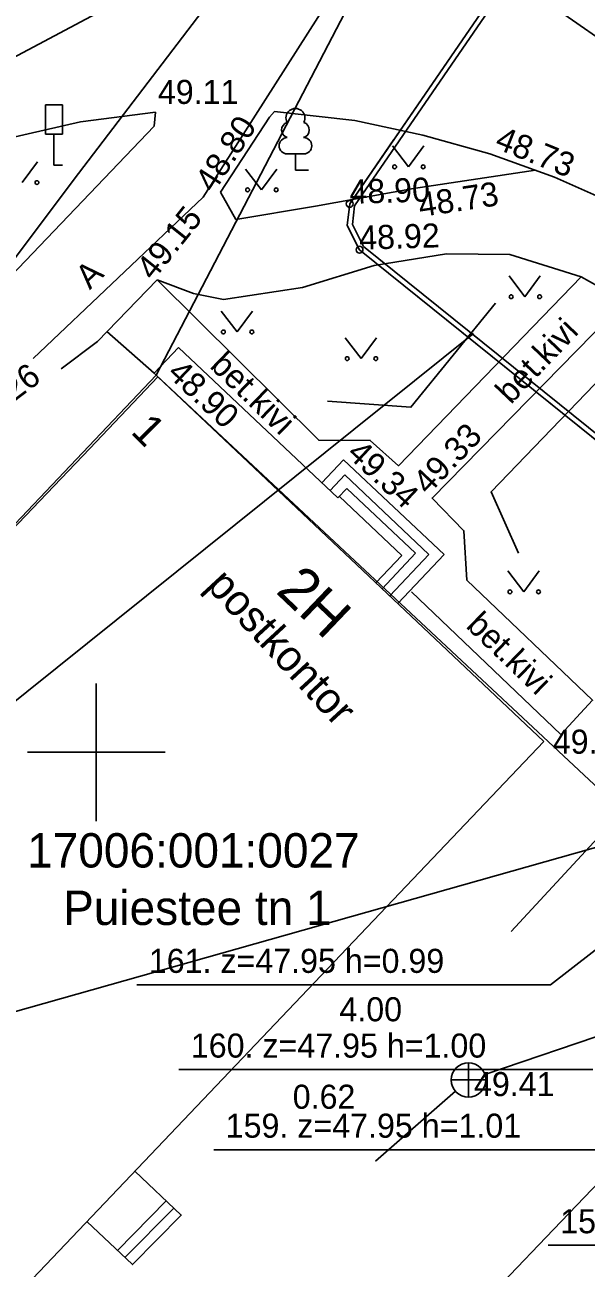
# Model space of a CAD drawing. Extents: x 641344 to 641712, y 6455640 to 6455959.
# Drawn here: x 641397.92 to 641414.24, y 6455885 to 6455921.16 of the extents above; entities that cross this region are included whole.
import ezdxf

# ---------------------------------------------------------------- set-up
doc = ezdxf.new("R2010")
doc.units = 0
for name, color, linetype in [('ABIJOONIS', 7, 'Continuous'), ('HALJASTUS', 7, 'Continuous'), ('HOONE', 7, 'Continuous'), ('HOONEDET', 7, 'Continuous'), ('JOONSIDE', 7, 'Continuous'), ('KKAEV', 7, 'Continuous'), ('KORGUS', 7, 'Continuous'), ('KTRASS', 7, 'Continuous'), ('LIIKLUS', 7, 'Continuous'), ('MPKAABEL', 7, 'Continuous'), ('PIIR', 7, 'Continuous'), ('PUU', 7, 'Continuous'), ('SITRASS', 7, 'Continuous'), ('TEE', 7, 'Continuous'), ('vaba 32', 7, 'Continuous'), ('VORK', 7, 'Continuous'), ('VORMISTUS', 7, 'Continuous'), ('VTRASS', 7, 'Continuous')]:
    doc.layers.add(name, color=color, linetype=linetype)

msp = doc.modelspace()

# ---------------------------------------------------------------- linework, layer by layer
at = {"layer": 'ABIJOONIS'}
for p, q in [((641420.509, 6455898.925), (641413.203, 6455893.235)), ((641401.177, 6455893.235), (641413.203, 6455893.235)), ((641402.398, 6455890.77), (641414.438, 6455890.77)), ((641403.412, 6455888.44), (641415.144, 6455888.44)), ((641413.136, 6455885.661), (641425.19, 6455885.661))]:
    msp.add_line(p, q, dxfattribs=at)
msp.add_lwpolyline([(641420.509, 6455898.925), (641393.801, 6455891.373), (641386.397, 6455891.373)], dxfattribs=at)
at = {"layer": 'HALJASTUS'}
for p, q in [((641408.609, 6455917.638), (641409.073, 6455917.032)), ((641409.073, 6455917.032), (641409.518, 6455917.638)), ((641397.847, 6455916.573), (641398.293, 6455917.179)), ((641404.338, 6455916.967), (641404.801, 6455916.361)), ((641404.801, 6455916.361), (641405.247, 6455916.967)), ((641411.998, 6455913.859), (641412.462, 6455913.252)), ((641412.462, 6455913.252), (641412.907, 6455913.859)), ((641403.632, 6455912.835), (641404.095, 6455912.228)), ((641404.095, 6455912.228), (641404.541, 6455912.835)), ((641407.233, 6455912.057), (641407.696, 6455911.451)), ((641407.696, 6455911.451), (641408.142, 6455912.057)), ((641411.963, 6455905.276), (641412.426, 6455904.669)), ((641412.426, 6455904.669), (641412.872, 6455905.276))]:
    msp.add_line(p, q, dxfattribs=at)
for points in [[(641411.608, 6455913.063), (641409.145, 6455910.036), (641406.718, 6455910.215)], [(641412.274, 6455905.793), (641411.477, 6455907.575), (641414.733, 6455910.963)]]:
    msp.add_lwpolyline(points, dxfattribs=at)
for centre in [(641408.672, 6455917.032), (641409.501, 6455917.032), (641398.275, 6455916.573), (641404.4, 6455916.361), (641405.229, 6455916.361), (641412.061, 6455913.252), (641412.889, 6455913.252), (641403.694, 6455912.228), (641404.523, 6455912.228), (641407.295, 6455911.451), (641408.124, 6455911.451), (641412.025, 6455904.669), (641412.854, 6455904.669)]:
    msp.add_circle(centre, 0.055, dxfattribs=at)
at = {"layer": 'HOONE'}
for p in [(641399.816, 6455908.841), (641413.014, 6455900.312)]:
    msp.add_line(p, (641401.787, 6455910.926), dxfattribs=at)
for points in [[(641399.816, 6455908.841), (641370.061, 6455877.696), (641381.188, 6455866.869), (641413.014, 6455900.312)], [(641413.079, 6455885.9), (641415.072, 6455887.986), (641421.96, 6455881.406), (641404.792, 6455863.996), (641398.291, 6455870.42), (641413.079, 6455885.9)], [(641399.727, 6455886.35), (641401.049, 6455885.102), (641402.468, 6455886.539), (641401.121, 6455887.814)], [(641402.031, 6455886.953), (641400.613, 6455885.513)], [(641402.252, 6455886.743), (641400.83, 6455885.309)]]:
    msp.add_lwpolyline(points, dxfattribs=at)
at = {"layer": 'HOONEDET'}
for p, q in [((641407.024, 6455907.398), (641402.39, 6455911.779)), ((641406.556, 6455907.84), (641407.189, 6455908.51)), ((641410.109, 6455905.75), (641407.189, 6455908.51)), ((641406.795, 6455907.615), (641407.224, 6455908.069)), ((641409.669, 6455905.757), (641407.224, 6455908.069)), ((641407.024, 6455907.398), (641407.287, 6455907.677)), ((641408.884, 6455905.727), (641407.067, 6455907.445)), ((641409.284, 6455905.789), (641407.287, 6455907.677)), ((641408.13, 6455904.929), (641408.884, 6455905.727)), ((641408.31, 6455904.759), (641409.284, 6455905.789)), ((641408.529, 6455904.552), (641409.669, 6455905.757)), ((641408.765, 6455904.329), (641410.109, 6455905.75))]:
    msp.add_line(p, q, dxfattribs=at)
msp.add_lwpolyline([(641401.787, 6455910.926), (641401.68, 6455911.028), (641402.39, 6455911.779)], dxfattribs=at)
at = {"layer": 'KKAEV'}
for p, q in [((641410.82, 6455889.97), (641410.82, 6455890.97)), ((641410.32, 6455890.47), (641411.32, 6455890.47))]:
    msp.add_line(p, q, dxfattribs=at)
msp.add_circle((641410.82, 6455890.47), 0.5, dxfattribs=at)
at = {"layer": 'KORGUS'}
for centre in [(641407.367, 6455915.953), (641407.367, 6455915.953), (641407.652, 6455914.619), (641407.652, 6455914.619)]:
    msp.add_circle(centre, 0.1, dxfattribs=at)
at = {"layer": 'KTRASS'}
for p, q in [((641412.057, 6455894.786), (641416.258, 6455899.335)), ((641425.825, 6455895.57), (641411.293, 6455890.631)), ((641410.444, 6455890.141), (641408.121, 6455888.109))]:
    msp.add_line(p, q, dxfattribs=at)
at = {"layer": 'LIIKLUS'}
for p, q in [((641398.52, 6455918.83), (641398.52, 6455917.98)), ((641399.02, 6455918.83), (641398.52, 6455918.83)), ((641399.02, 6455918.83), (641399.02, 6455917.98)), ((641399.02, 6455917.98), (641398.52, 6455917.98)), ((641398.77, 6455917.98), (641398.77, 6455917.08)), ((641399.02, 6455917.08), (641398.77, 6455917.08))]:
    msp.add_line(p, q, dxfattribs=at)
at = {"layer": 'MPKAABEL'}
for points in [[(641413.861, 6455925.017), (641411.284, 6455921.653), (641407.367, 6455915.953), (641407.291, 6455915.324), (641407.652, 6455914.619), (641423.959, 6455901.485), (641424.508, 6455902.379), (641426.312, 6455903.062)], [(641413.861, 6455925.017), (641411.406, 6455921.565), (641407.511, 6455915.898), (641407.445, 6455915.352), (641407.771, 6455914.716), (641423.92, 6455901.709), (641424.407, 6455902.501), (641426.312, 6455903.062)], [(641413.861, 6455925.017), (641411.284, 6455921.653), (641408.705, 6455917.9)], [(641408.654, 6455917.825), (641407.367, 6455915.953), (641407.291, 6455915.324), (641407.652, 6455914.619), (641418.212, 6455906.114)]]:
    msp.add_lwpolyline(points, dxfattribs=at)
at = {"layer": 'PIIR'}
for p, q in [((641409.605, 6455926.097), (641401.74, 6455910.97)), ((641401.74, 6455910.97), (641409.605, 6455926.097)), ((641380.676, 6455888.774), (641401.74, 6455910.97)), ((641401.74, 6455910.97), (641380.676, 6455888.774)), ((641417.96, 6455895.8), (641401.74, 6455910.97)), ((641401.74, 6455910.97), (641417.96, 6455895.8))]:
    msp.add_line(p, q, dxfattribs=at)
at = {"layer": 'PUU'}
for p, q in [((641406.03, 6455917.405), (641405.55, 6455917.405)), ((641405.79, 6455916.93), (641405.79, 6455917.405)), ((641406.17, 6455916.93), (641405.79, 6455916.93))]:
    msp.add_line(p, q, dxfattribs=at)
for centre, radius, start, end in [((641405.79, 6455918.45), 0.277, 332.5799, 207.4201), ((641405.62, 6455918.103), 0.233, 109.0217, 253.1415), ((641405.96, 6455918.103), 0.233, 286.8508, 70.9859), ((641405.553, 6455917.642), 0.238, 90.0016, 269.3953), ((641406.027, 6455917.642), 0.238, 270.6047, 89.9984)]:
    msp.add_arc(centre, radius, start, end, dxfattribs=at)
at = {"layer": 'SITRASS'}
for points in [[(641398.169, 6455911.452), (641403.104, 6455916.144), (641409.479, 6455926.15), (641409.829, 6455926.727)], [(641405.093, 6455924.203), (641399.48, 6455916.838), (641396.99, 6455913.529), (641395.85, 6455912.205)]]:
    msp.add_lwpolyline(points, dxfattribs=at)
at = {"layer": 'TEE'}
for p, q in [((641405.031, 6455918.479), (641405.182, 6455918.637)), ((641405.182, 6455918.637), (641407.519, 6455918.374)), ((641397.426, 6455917.853), (641399.543, 6455918.343)), ((641399.543, 6455918.343), (641401.719, 6455918.617)), ((641401.719, 6455918.617), (641401.68, 6455918.212)), ((641403.614, 6455916.296), (641405.031, 6455918.479)), ((641407.519, 6455918.374), (641409.495, 6455917.953)), ((641401.68, 6455918.212), (641396.309, 6455912.592)), ((641409.495, 6455917.953), (641411.444, 6455917.412)), ((641411.444, 6455917.412), (641413.324, 6455916.729)), ((641412.769, 6455916.931), (641409.223, 6455916.397)), ((641413.324, 6455916.729), (641415.176, 6455915.907)), ((641404.061, 6455915.503), (641403.614, 6455916.296)), ((641409.223, 6455916.397), (641406.374, 6455915.883)), ((641406.374, 6455915.883), (641404.061, 6455915.503)), ((641408.08, 6455914.158), (641410.182, 6455914.497)), ((641410.182, 6455914.497), (641412.024, 6455914.484)), ((641412.024, 6455914.484), (641414.098, 6455913.832)), ((641405.992, 6455913.52), (641408.08, 6455914.158)), ((641400.033, 6455911.954), (641401.772, 6455913.747)), ((641401.772, 6455913.747), (641402.823, 6455913.346)), ((641414.098, 6455913.832), (641415.362, 6455913.114)), ((641402.823, 6455913.346), (641403.702, 6455913.175)), ((641403.702, 6455913.175), (641405.992, 6455913.52)), ((641401.68, 6455911.028), (641400.308, 6455912.238)), ((641398.983, 6455911.158), (641400.033, 6455911.954))]:
    msp.add_line(p, q, dxfattribs=at)
for points in [[(641414.098, 6455913.832), (641408.783, 6455908.337), (641407.963, 6455909.075), (641406.466, 6455909.076), (641401.772, 6455913.747)], [(641415.362, 6455913.114), (641409.764, 6455907.393), (641410.687, 6455906.444), (641410.772, 6455905.005), (641414.426, 6455901.517), (641413.5, 6455900.52), (641409.167, 6455904.667)]]:
    msp.add_lwpolyline(points, dxfattribs=at)
at = {"layer": 'vaba 32'}
msp.add_lwpolyline([(641410.961, 6455912.181), (641396.26, 6455900.38), (641380.008, 6455900.354)], dxfattribs=at)
at = {"layer": 'VORK'}
for p, q in [((641400, 6455898), (641400, 6455902)), ((641398, 6455900), (641402, 6455900))]:
    msp.add_line(p, q, dxfattribs=at)
at = {"layer": 'VORMISTUS'}
msp.add_line((641343.997, 6455891.655), (641470.126, 6455958.849), dxfattribs=at)
at = {"layer": 'VTRASS'}
msp.add_lwpolyline([(641407.688, 6455925.586), (641416.504, 6455919.447), (641423.662, 6455918.569), (641441.652, 6455921.519), (641444.931, 6455921.915), (641445.709, 6455921.973)], dxfattribs=at)

# ---------------------------------------------------------------- texts
at = {"layer": 'ABIJOONIS'}
for s, p in [('161. z=47.95 h=0.99', (641401.527, 6455893.585)), ('160. z=47.95 h=1.00', (641402.748, 6455891.12)), ('159. z=47.95 h=1.01', (641403.762, 6455888.79)), ('158. z=47.92 h=1.02', (641413.486, 6455886.011))]:
    msp.add_text(s, height=0.7, dxfattribs=at).set_placement(p)
at = {"layer": 'HOONE'}
for s, height, rotation, p in [('1', 0.9, 315, (641400.97, 6455909.3)), ('2H', 1.2, 316.3445, (641405.19, 6455904.66)), ('postkontor', 0.9, 312.7881, (641403.16, 6455904.83))]:
    msp.add_text(s, height=height, rotation=rotation, dxfattribs=at).set_placement(p)
at = {"layer": 'HOONEDET'}
for rotation, p in [(46.4092, (641412.05, 6455910.1)), (315.9878, (641403.27, 6455911.21)), (315.9878, (641410.72, 6455903.65))]:
    msp.add_text('bet.kivi', height=0.7, rotation=rotation, dxfattribs=at).set_placement(p)
at = {"layer": 'JOONSIDE'}
for s, p in [('4.00', (641407.067, 6455892.176)), ('0.62', (641405.71, 6455889.633))]:
    msp.add_text(s, height=0.7, dxfattribs=at).set_placement(p)
at = {"layer": 'KORGUS'}
for s, p in [(' 49.11', (641401.53, 6455918.86)), (' 49.02', (641413.01, 6455899.96)), (' 49.41', (641410.72, 6455890))]:
    msp.add_text(s, height=0.7, dxfattribs=at).set_placement(p)
for s, height, rotation, p in [(' 48.80', 0.6999, 57.0121, (641403.27, 6455916.03)), (' 48.73', 0.7, 338.0373, (641411.31, 6455917.68)), ('48.90', 0.7, 1.7264, (641407.367, 6455915.953)), (' 48.73', 0.7, 8.5576, (641409.16, 6455915.53)), (' 49.15', 0.7, 51.2967, (641401.49, 6455913.49)), ('48.92', 0.7, 1.7264, (641407.652, 6455914.619)), (' 49.26', 0.6999, 37.1656, (641396.36, 6455909.24)), (' 48.90', 0.7, 316.6077, (641401.84, 6455911.16)), (' 49.33', 0.7, 46.5824, (641409.47, 6455907.27)), (' 49.34', 0.7, 316.9568, (641407.06, 6455908.82))]:
    msp.add_text(s, height=height, rotation=rotation, dxfattribs=at).set_placement(p)
at = {"layer": 'PIIR'}
for s, p in [('17006:001:0027', (641397.989, 6455896.649)), ('Puiestee tn 1', (641399.035, 6455894.978))]:
    msp.add_text(s, height=1, dxfattribs=at).set_placement(p)
at = {"layer": 'TEE'}
msp.add_text('A', height=0.7, rotation=43.9949, dxfattribs=at).set_placement((641399.81, 6455913.44))

doc.saveas('drawing.dxf')
